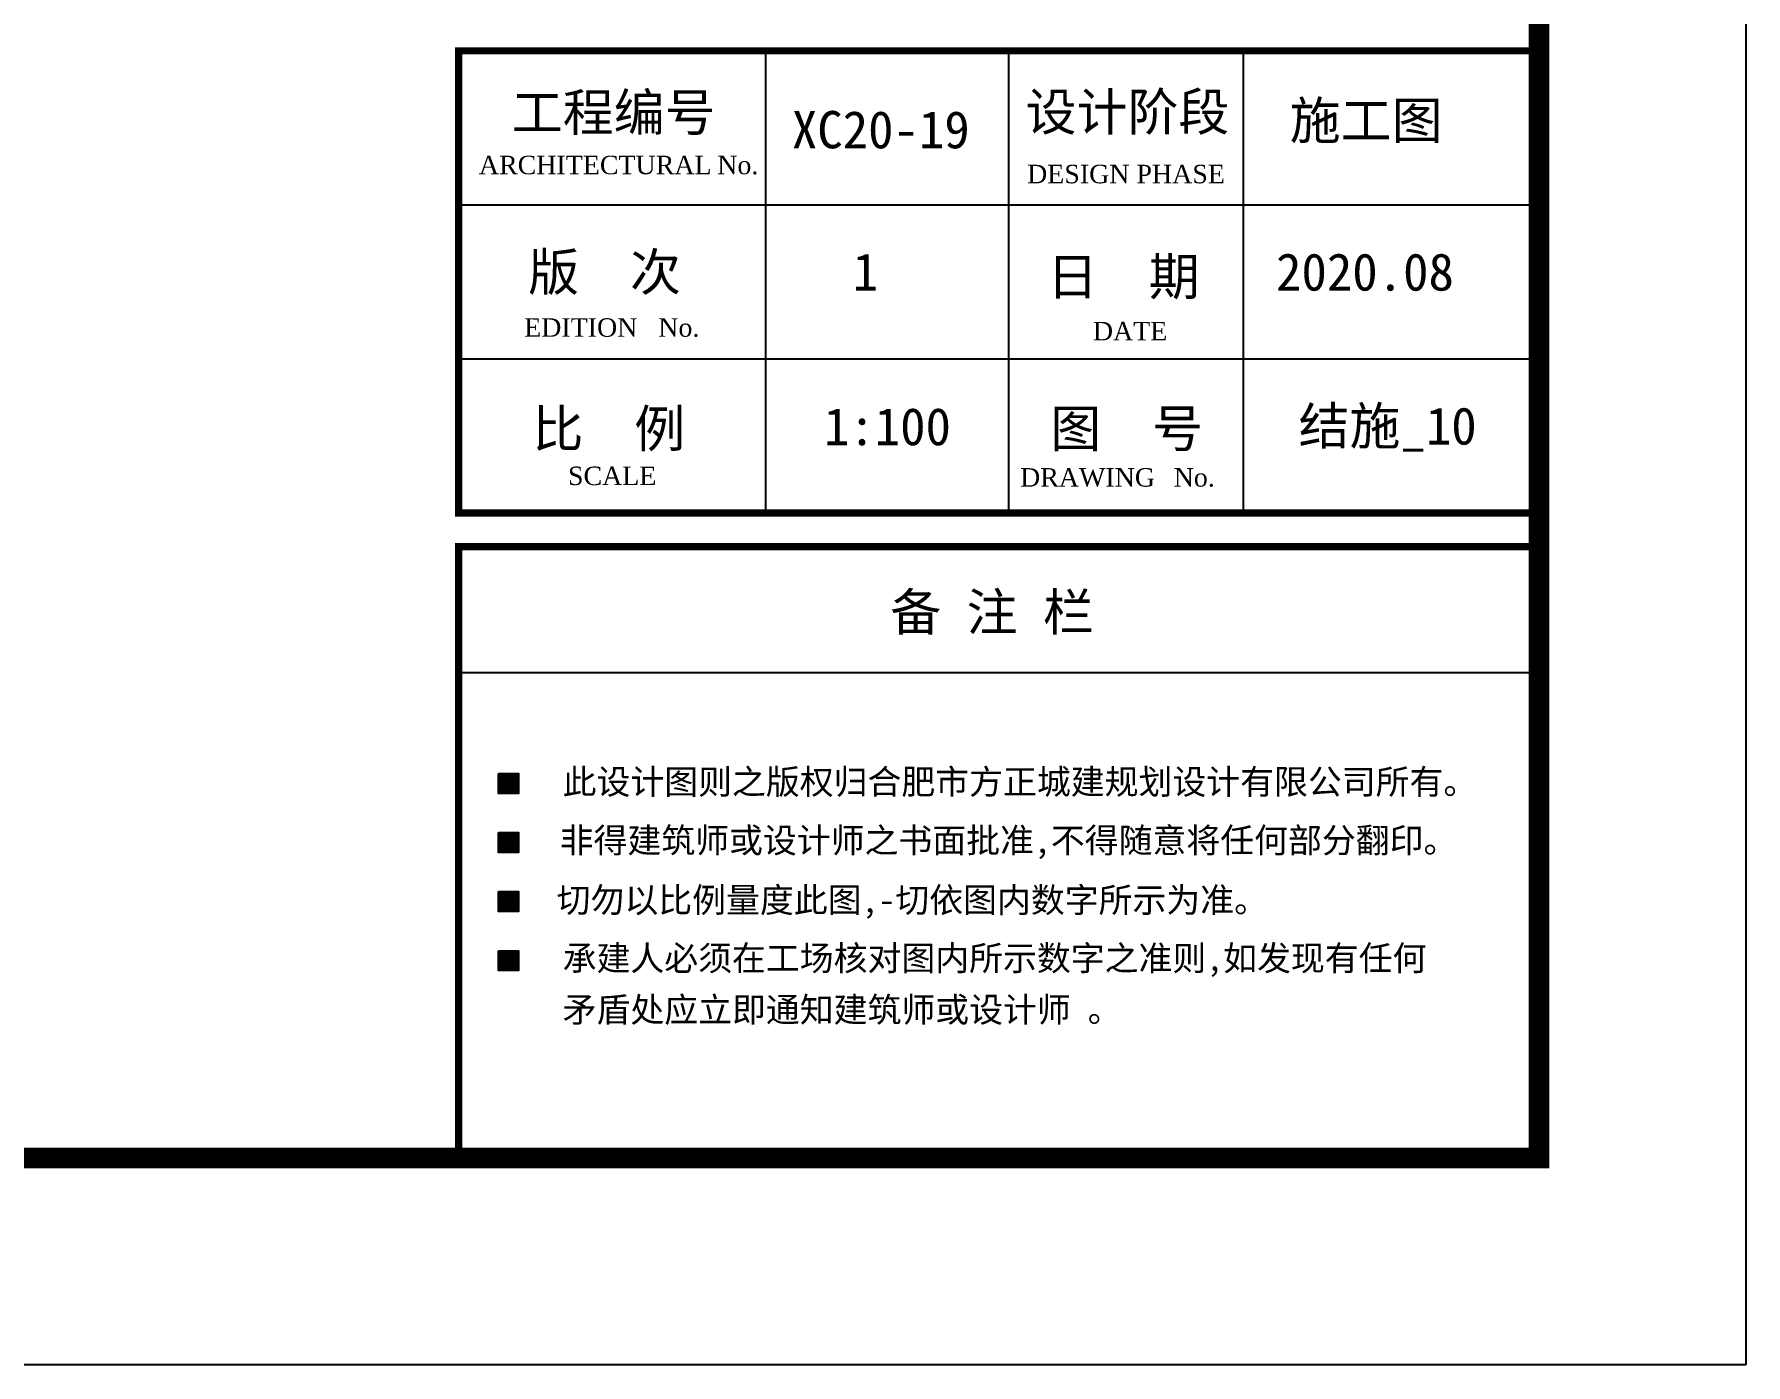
# Model space of a CAD drawing. Extents: x -2746917 to -971774, y -3334247 to -3250358.
# Drawn here: x -1701168 to -1692895, y -3316173 to -3309739 of the extents above; entities that cross this region are included whole.
import ezdxf

# ---------------------------------------------------------------- set-up
doc = ezdxf.new("R2010")
doc.units = 0
doc.header["$LTSCALE"] = 1000
doc.header["$MEASUREMENT"] = 0
doc.layers.get('0').update_dxf_attribs({"linetype": 'CONTINUOUS'})
for name, color, linetype in [('1', 140, 'CONTINUOUS'), ('PUB_TEXT', 7, 'CONTINUOUS'), ('PUB_TITLE', 4, 'CONTINUOUS')]:
    doc.layers.add(name, color=color, linetype=linetype)
doc.layers.add('yichutu', color=7, linetype='CONTINUOUS', true_color=0xffffff, plot=False)
doc.styles.add('GHF', font='times.ttf')
doc.styles.add('STYLE1', font='simhei.ttf', dxfattribs={"width": 0.8})

# ---------------------------------------------------------------- blocks, each defined once
blk = doc.blocks.new('yct-891-420-89100-42000-100-2004.0')
at = {"layer": 'yichutu', "color": 7, "true_color": 0xffffff}
blk.add_lwpolyline([(0, 0), (0, 42000), (89100, 42000), (89100, 0)], close=True, dxfattribs=at)
blk = doc.blocks.new('*U3512')
at = {"layer": 'PUB_TEXT', "style": 'STYLE1'}
blk.add_text('备 注 栏', height=180, dxfattribs=at).set_placement((503975.6, -819746.6))
blk = doc.blocks.new('A$C440D491C')
for points in [[(83071.6, 2762.8), (83167.4, 2762.8), (83167.4, 2858.5), (83071.6, 2858.5)], [(83071.6, 2477.4), (83167.4, 2477.4), (83167.4, 2573.2), (83071.6, 2573.2)], [(83071.6, 2192), (83167.4, 2192), (83167.4, 2287.8), (83071.6, 2287.8)], [(83071.6, 1906.7), (83167.4, 1906.7), (83167.4, 2002.4), (83071.6, 2002.4)]]:
    blk.add_hatch(color=256).paths.add_polyline_path(points)
for points in [[(83071.6, 2858.5), (83167.4, 2858.5), (83167.4, 2762.8), (83071.6, 2762.8)], [(83071.6, 2573.2), (83167.4, 2573.2), (83167.4, 2477.4), (83071.6, 2477.4)], [(83071.6, 2287.8), (83167.4, 2287.8), (83167.4, 2192), (83071.6, 2192)], [(83071.6, 2002.4), (83167.4, 2002.4), (83167.4, 1906.7), (83071.6, 1906.7)]]:
    blk.add_lwpolyline(points, close=True)
at = {"layer": '1'}
blk.add_line((83329, 3956.1), (88100, 3956.1), dxfattribs=at)
at = {"layer": 'PUB_TITLE', "color": 4}
for p, q in [((82878.9, 6353.3), (88100, 6353.3)), ((82878.9, 6353.3), (88100, 6353.3)), ((84362, 6353.3), (84362, 4119.3)), ((85536.4, 6353.3), (85536.4, 4119.3)), ((86671.2, 6353.3), (86671.2, 4119.3)), ((82878.9, 5608.6), (88100, 5608.6)), ((82878.9, 4864), (88100, 4864)), ((82878.9, 3347.2), (88100, 3347.2))]:
    blk.add_line(p, q, dxfattribs=at)
at = {"layer": 'PUB_TITLE'}
blk.add_lwpolyline([(0, 0), (0, 42000), (89100, 42000), (89100, 0)], close=True, dxfattribs=at)
at = {"layer": 'PUB_TITLE', "const_width": 100}
blk.add_lwpolyline([(88100, 1000), (88100, 41000), (713.3, 41000), (713.3, 1000), (88100, 1000)], dxfattribs=at)
at = {"layer": 'PUB_TITLE', "color": 4, "const_width": 35.1}
blk.add_lwpolyline([(82878.9, 6353.3), (88100, 6353.3), (88100, 4119.3), (82878.9, 4119.3)], close=True, dxfattribs=at)
blk.add_lwpolyline([(82878.9, 1000), (82878.9, 3956.1), (88100, 3956.1), (88100, 1000)], dxfattribs=at)
at = {"xscale": 1.002951946575195, "yscale": 1.002951914444566, "zscale": 1.002951922000932}
blk.add_blockref('*U3512', (-420498.8, 825716.4), dxfattribs=at)
at = {"layer": 'PUB_TEXT'}
for s, height, style, p in [('工程编号', 180.53, 'STYLE1', (83135.3, 5966.1)), (' 设计阶段', 180.53, 'STYLE1', (85495.9, 5968.4)), ('施工图', 180.53, 'STYLE1', (86895.6, 5926.8)), ('XC20-19', 180.53, 'STYLE1', (84489.1, 5882.1)), ('ARCHITECTURAL', 89.363, 'GHF', (82976.2, 5756.8)), ('No.', 89.36, 'GHF', (84128.4, 5756.8)), ('     DESIGN PHASE', 89.363, 'GHF', (85457.4, 5713.1)), ('版  次', 180.53, 'STYLE1', (83214.7, 5194)), ('1', 180.5, 'STYLE1', (84783.6, 5194)), ('日  期', 180.53, 'STYLE1', (85722.1, 5171.7)), ('2020.08', 180.53, 'STYLE1', (86829.5, 5194)), ('EDITION', 89.36, 'GHF', (83195, 4971)), ('No.', 89.36, 'GHF', (83843.4, 4971)), ('DATE', 89.36, 'GHF', (85944.2, 4953.4)), ('比  例', 180.53, 'STYLE1', (83235.4, 4436.8)), ('图  号', 180.53, 'STYLE1', (85737.9, 4437)), ('1:100', 180.53, 'STYLE1', (84644, 4446.4)), ('SCALE', 89.36, 'GHF', (83406.8, 4253.7)), ('DRAWING', 89.36, 'GHF', (85592.2, 4246.3)), ('No.', 89.36, 'GHF', (86334.7, 4246.3))]:
    blk.add_text(s, height=height, dxfattribs=dict(at, style=style)).set_placement(p)
at = {"layer": 'PUB_TEXT', "style": 'STYLE1', "width": 1}
for s, p in [('此设计图则之版权归合肥市方正城建规划设计有限公司所有。', (83380.9, 2759.1)), ('非得建筑师或设计师之书面批准,不得随意将任何部分翻印。', (83366.8, 2475.9)), ('切勿以比例量度此图,-切依图内数字所示为准。', (83352.1, 2187.4)), ('承建人必须在工场核对图内所示数字之准则,如发现有任何', (83380.9, 1906.3)), ('矛盾处应立即通知建筑师或设计师 。', (83380.9, 1657.2))]:
    blk.add_text(s, height=120.053, dxfattribs=at).set_placement(p)

msp = doc.modelspace()

# ---------------------------------------------------------------- block references
at = {"ltscale": 1.5}
msp.add_blockref('A$C440D491C', (-1781995.02, -3316173.05), dxfattribs=at)
at = {"layer": 'yichutu'}
msp.add_blockref('yct-891-420-89100-42000-100-2004.0', (-1781995.02, -3316173.05), dxfattribs=at)

# ---------------------------------------------------------------- texts
at = {"layer": 'PUB_TEXT', "color": 3, "style": 'STYLE1'}
msp.add_text('结施_10', height=180.531, dxfattribs=at).set_placement((-1695056.64, -3311723.66))

doc.saveas('drawing.dxf')
